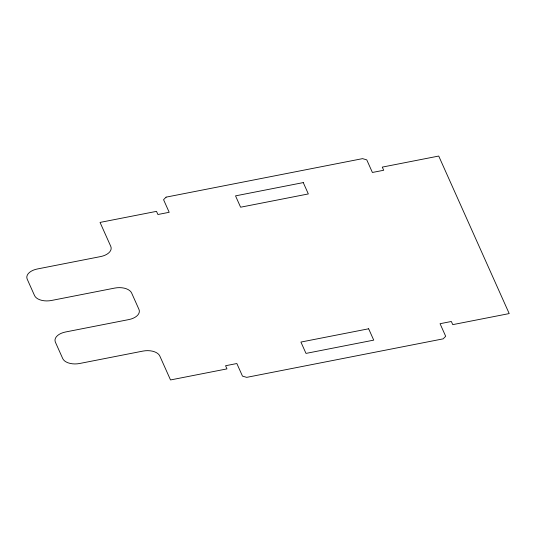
<?xml version="1.0" encoding="UTF-8"?>
<svg xmlns="http://www.w3.org/2000/svg" width="536" height="536" viewBox="0 0 536 536"><rect width="100%" height="100%" fill="white"/><g stroke="black" fill="none" stroke-linecap="round" stroke-linejoin="round"><path stroke-width="0.8" d="M166.1 197.141L163.56 199.694L169.195 212.296L157.906 214.507L156.499 211.358L100.051 222.42L110.764 246.366A13.99 7.96 -4.5 0 1 100.601 256.577L37.379 268.971A13.99 7.96 -4.5 0 0 27.215 279.182L34.545 295.57A13.99 7.96 -4.5 0 0 51.469 300.475L114.691 288.087A13.99 7.96 -4.5 0 1 131.621 292.991L138.951 309.379A13.99 7.96 -4.5 0 1 128.787 319.59L65.566 331.985A13.99 7.96 -4.5 0 0 55.402 342.196L62.732 358.584A13.99 7.96 -4.5 0 0 79.656 363.488L142.877 351.1A13.99 7.96 -4.5 0 1 159.808 356.005L170.522 379.95L226.969 368.889L225.555 365.74L236.845 363.529L242.486 376.131L246.714 377.357L443.151 338.859L445.691 336.307L440.056 323.704L451.346 321.493L452.753 324.642L509.2 313.58L438.729 156.05L382.282 167.111L383.696 170.26L372.406 172.471L366.765 159.869L362.537 158.643L166.1 197.141M303.262 182.595L235.525 195.868L240.597 207.211L308.334 193.938L303.262 182.595M368.654 328.789L300.917 342.062L305.996 353.405L373.726 340.132L368.654 328.789"/></g></svg>
